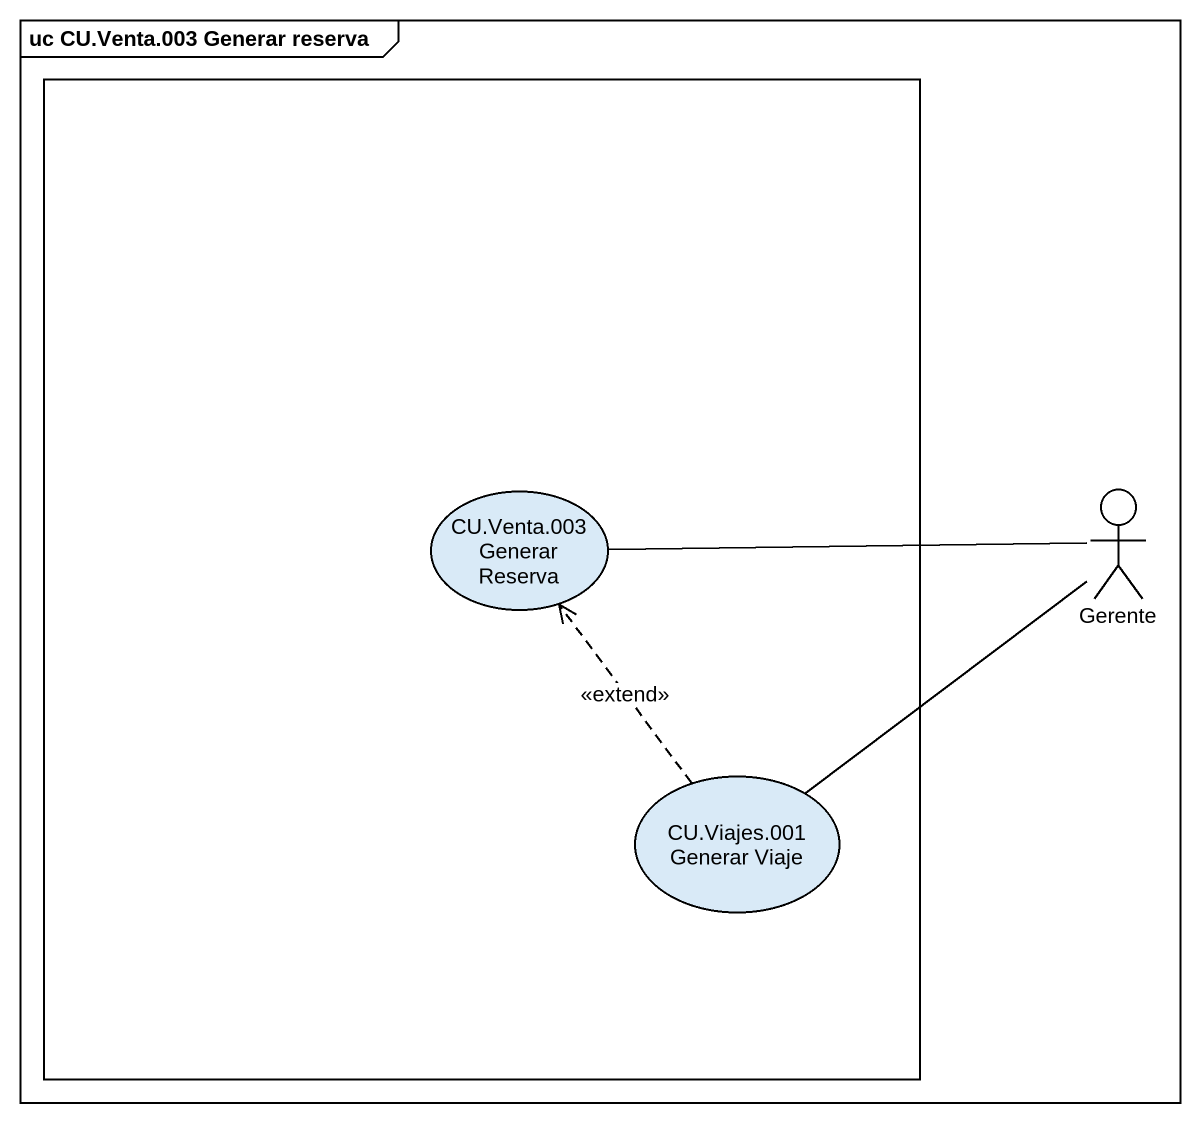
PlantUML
@startuml
mainframe uc CU.Venta.003 Generar reserva
rectangle " " as rectangle1 {
  usecase "CU.Venta.003 Generar Reserva" as CU_Venta_003_Generar_Reserva
  usecase "CU.Viajes.001 Generar Viaje" as CU_Viajes_001_Generar_Viaje
}
actor Gerente
Gerente -left- CU_Venta_003_Generar_Reserva
Gerente -- CU_Viajes_001_Generar_Viaje
CU_Viajes_001_Generar_Viaje .up.> CU_Venta_003_Generar_Reserva : <<extend>>
@enduml
